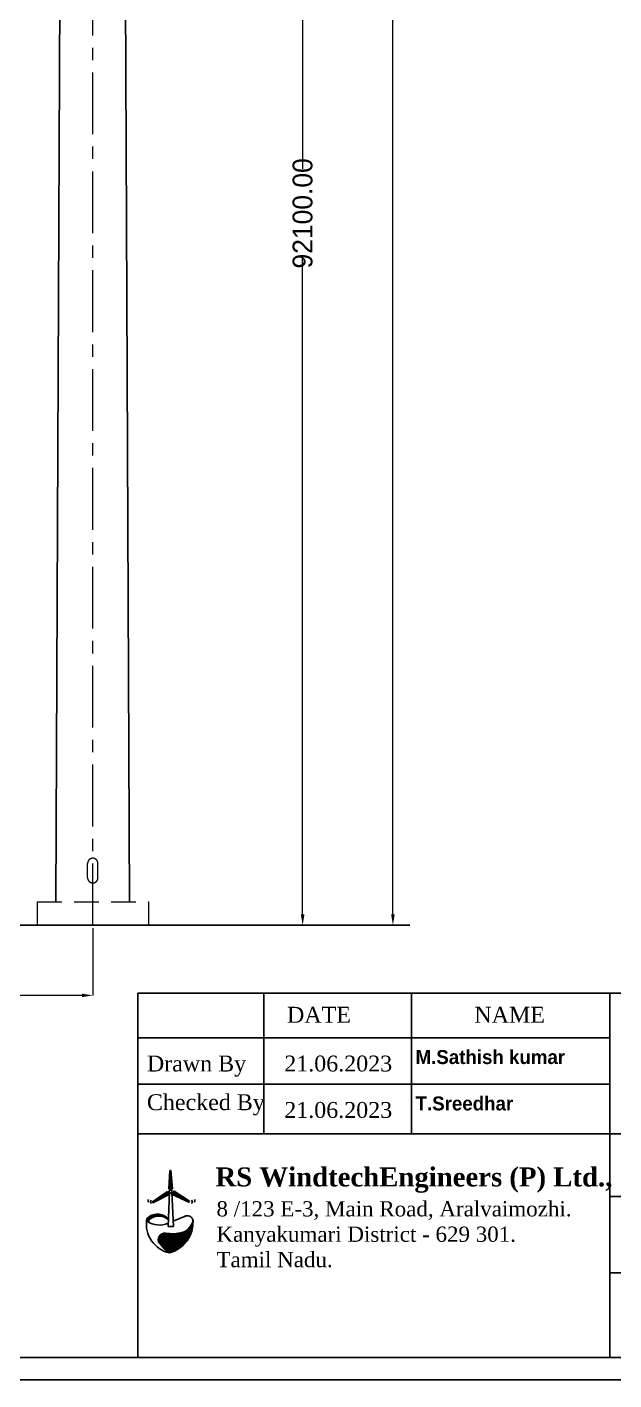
# Model space of a CAD drawing. Header units: millimetres. Extents: x 231823 to 465764730, y -4950 to 144085.
# Drawn here: x 715804 to 745480, y 1616 to 70034 of the extents above; entities that cross this region are included whole.
import ezdxf

# ---------------------------------------------------------------- set-up
doc = ezdxf.new("R2010")
doc.units = ezdxf.units.MM
doc.linetypes.add('CENTER', pattern=[2, 1.25, -0.25, 0.25, -0.25])
doc.linetypes.add('HIDDEN', pattern=[0.375, 0.25, -0.125])
doc.styles.add('style1', font='aehalf.shx')
doc.dimstyles.get("Standard").update_dxf_attribs({"dimtxt": 1000, "dimasz": 550, "dimexe": 0.18, "dimexo": 150, "dimgap": 0.09, "dimtad": 0, "dimzin": 0, "dimdsep": 46, "dimtxsty": 'style1', "dimcen": 0.09, "dimclrd": 7, "dimclre": 7, "dimadec": 0, "dimazin": 0, "dimtfac": 1, "dimtofl": 0, "dimtmove": 0, "dimatfit": 3, "dimfxl": 1, "dimtolj": 1, "dimtzin": 0, "dimlwd": 5, "dimlwe": 5, "dimarcsym": 0})
pattern_1 = [(45, (722589.0883, 10943.649), (-1.9998617, 1.9998617), [])]

# ---------------------------------------------------------------- blocks, each defined once
blk = doc.blocks.new('*D42')
at = {"color": 7, "linetype": 'ByBlock', "lineweight": 5, "ltscale": 50, "transparency": 16777216}
for p, q in [((720013, 116712), (729740, 116712)), ((729740, 116162), (729740, 62847)), ((729740, 25162), (729740, 58376)), ((720072, 24612), (729740, 24612))]:
    blk.add_line(p, q, dxfattribs=at)
at = {"color": 7, "linetype": 'ByBlock', "ltscale": 50, "transparency": 16777216}
for points in [[(729649, 116162), (729832, 116162), (729740, 116712)], [(729649, 25162), (729832, 25162), (729740, 24612)]]:
    blk.add_solid(points, dxfattribs=at)
at = {"layer": 'Defpoints', "color": 0, "linetype": 'ByBlock', "ltscale": 50, "transparency": 16777216}
for p in [(719863, 116712), (719922, 24612), (729740, 24612)]:
    blk.add_point(p, dxfattribs=at)
at = {"color": 0, "linetype": 'ByBlock', "ltscale": 50, "transparency": 16777216, "insert": (729740, 60612), "char_height": 1000, "attachment_point": 5, "rotation": 90, "style": 'style1'}
blk.add_mtext('\\A1;92100.00', dxfattribs=at)
blk = doc.blocks.new('*D39')
at = {"color": 7, "linetype": 'ByBlock', "lineweight": 5, "ltscale": 50, "transparency": 16777216}
for p, q in [((697127, 24462), (697127, 21064)), ((719127, 24462), (719127, 21064)), ((697677, 21064), (699588, 21064)), ((718577, 21064), (704059, 21064))]:
    blk.add_line(p, q, dxfattribs=at)
at = {"color": 7, "linetype": 'ByBlock', "ltscale": 50, "transparency": 16777216}
for points in [[(697677, 21155), (697677, 20972), (697127, 21064)], [(718577, 21155), (718577, 20972), (719127, 21064)]]:
    blk.add_solid(points, dxfattribs=at)
at = {"layer": 'Defpoints', "color": 0, "linetype": 'ByBlock', "ltscale": 50, "transparency": 16777216}
for p in [(697127, 24612), (719127, 24612), (719127, 21064)]:
    blk.add_point(p, dxfattribs=at)
at = {"color": 0, "linetype": 'ByBlock', "ltscale": 50, "transparency": 16777216, "insert": (701824, 21064), "char_height": 1000, "attachment_point": 5, "style": 'style1'}
blk.add_mtext('\\A1;22000.00', dxfattribs=at)
blk = doc.blocks.new('*D43')
at = {"color": 7, "linetype": 'ByBlock', "lineweight": 5, "ltscale": 50, "transparency": 16777216}
for start, end in [(50.75056, 85.30582), (2.90398, 37.45924)]:
    blk.add_arc((699622, 24612), 10853, start, end, dxfattribs=at)
at = {"color": 7, "linetype": 'ByBlock', "ltscale": 50, "transparency": 16777216}
for points in [[(700505, 35336), (700515, 35519), (699961, 35459)], [(710552, 25164), (710369, 25159), (710475, 24612)]]:
    blk.add_solid(points, dxfattribs=at)
at = {"layer": 'Defpoints', "color": 0, "linetype": 'ByBlock', "ltscale": 50, "transparency": 16777216}
for p in [(701412, 81900), (699950, 35095), (709077, 29940), (684960, 24612), (735159, 24612)]:
    blk.add_point(p, dxfattribs=at)
at = {"color": 0, "linetype": 'ByBlock', "ltscale": 50, "transparency": 16777216, "insert": (707415, 32165), "char_height": 1000, "attachment_point": 5, "rotation": 314.1049, "style": 'style1'}
blk.add_mtext('\\A1;88.2°', dxfattribs=at)
blk = doc.blocks.new('*D41')
at = {"color": 7, "linetype": 'ByBlock', "lineweight": 5, "ltscale": 50, "transparency": 16777216}
for p, q in [((719079, 129754), (734304, 129754)), ((734304, 129204), (734304, 79634)), ((734304, 25162), (734304, 74732)), ((723840, 24612), (734304, 24612))]:
    blk.add_line(p, q, dxfattribs=at)
at = {"color": 7, "linetype": 'ByBlock', "ltscale": 50, "transparency": 16777216}
for points in [[(734212, 129204), (734396, 129204), (734304, 129754)], [(734212, 25162), (734396, 25162), (734304, 24612)]]:
    blk.add_solid(points, dxfattribs=at)
at = {"layer": 'Defpoints', "color": 0, "linetype": 'ByBlock', "ltscale": 50, "transparency": 16777216}
for p in [(718929, 129754), (723690, 24612), (734304, 24612)]:
    blk.add_point(p, dxfattribs=at)
at = {"color": 0, "linetype": 'ByBlock', "ltscale": 50, "transparency": 16777216, "insert": (734304, 77183), "char_height": 1000, "attachment_point": 5, "rotation": 90, "style": 'style1'}
blk.add_mtext('\\A1;105141.95', dxfattribs=at)

msp = doc.modelspace()

# ---------------------------------------------------------------- hatches: boundary and pattern name
h = msp.add_hatch()
h.set_pattern_fill('ANSI31', scale=22.625852, angle=91.15559639, style=0)
h.set_pattern_definition([(136.1556, (723276.0816, 10672.1842), (-1.9591225, -2.0397873), [])])
h.paths.add_polyline_path([(722971.721, 11284.85), (723062.74, 11286.686), (723044.109, 12210.29), (723015.413, 12209.711)])
h.paths.add_polyline_path([(723062.74, 11286.686), (723153.759, 11288.522), (723072.806, 12210.869), (723044.109, 12210.29)])
h = msp.add_hatch()
h.set_pattern_fill('ANSI31', scale=22.625852, angle=-148.84440361, style=0)
h.set_pattern_definition([(256.1556, (723369.454, 11563.0155), (2.746069, -0.676756), [])])
h.paths.add_polyline_path([(722991.05, 10993.098), (722943.951, 11071.005), (722153.402, 10593.069), (722168.251, 10568.506)])
h.paths.add_polyline_path([(722943.951, 11071.005), (722896.851, 11148.912), (722138.552, 10617.631), (722153.402, 10593.069)])
h = msp.add_hatch()
h.set_pattern_fill('ANSI31', scale=22.625852, angle=-28.84440361, style=0)
h.set_pattern_definition([(16.1556, (722551.2853, 11198.4628), (-0.7869464, 2.7165435), [])])
h.paths.add_polyline_path([(723234.05, 11155.714), (723190.13, 11075.971), (723999.31, 10630.304), (724013.157, 10655.445)])
h.paths.add_polyline_path([(723190.13, 11075.971), (723146.211, 10996.228), (723985.463, 10605.163), (723999.31, 10630.304)])
h = msp.add_hatch()
h.set_pattern_fill('ANSI31', scale=22.625852, style=0)
h.set_pattern_definition(pattern_1)
h.paths.add_polyline_path([(722944.605, 9725.9), (722946.052, 9762.007, 0.43089534), (721868.509, 9770.56, 0.406525633), (721881.801, 9637.121, 0.031837404), (722005.784, 9565.962, -0.390014539), (722006.143, 9741.345, -0.361718555)])
h = msp.add_hatch()
h.set_pattern_fill('ANSI31', scale=22.625852, style=0)
h.set_pattern_definition(pattern_1)
h.paths.add_polyline_path([(722814.665, 9038.583, 0.596839837), (722474.841, 8558.349, 0.149261408), (722998.662, 8040.557, 0.360443889), (724195.054, 9691.055, -0.274693107), (723649.237, 9069.595, -0.101464161)])

# ---------------------------------------------------------------- linework, layer by layer
for p, q in [((717664.538, 114721.183), (717262.036, 25788.729)), ((720588.837, 114721.142), (720991.34, 25788.729))]:
    msp.add_line(p, q)
at = {"color": 7, "linetype": 'CENTER', "lineweight": 5, "ltscale": 2500}
msp.add_line((719126.688, 24611.623), (719126.688, 87621.153), dxfattribs=at)
at = {"color": 7, "linetype": 'HIDDEN', "lineweight": 5, "ltscale": 5000}
for p, q in [((718864.825, 27012.404), (718864.825, 27736.768)), ((719388.551, 27012.404), (719388.551, 27736.768)), ((716310.403, 25788.729), (721942.972, 25788.729)), ((716310.403, 25788.729), (716310.403, 24611.623)), ((721942.972, 25788.729), (721942.972, 24611.623))]:
    msp.add_line(p, q, dxfattribs=at)
at = {"color": 7, "ltscale": 50}
for p, q in [((684960.279, 24611.623), (735159.243, 24611.623)), ((716826.688, 24611.623), (721426.688, 24611.623))]:
    msp.add_line(p, q, dxfattribs=at)
at = {"color": 0, "ltscale": 2}
for p, q in [((780428.751, 21179.239), (721407.807, 21179.239)), ((727769.117, 14056.112), (727769.117, 21179.239)), ((735236.855, 14056.112), (735236.855, 21179.239)), ((745276.22, 2743.249), (745276.22, 21179.239)), ((721407.807, 18916.629), (745276.22, 18916.629)), ((721407.807, 16570.341), (745276.22, 16570.341)), ((721407.807, 14056.112), (780428.751, 14056.112)), ((745276.22, 10891.15), (780428.751, 10891.15)), ((745276.22, 7033.456), (780428.751, 7033.456))]:
    msp.add_line(p, q, dxfattribs=at)
at = {"color": 7}
for p, q in [((722971.721, 11284.85), (723015.413, 12209.711)), ((723064.08, 11220.263), (723044.109, 12210.29)), ((723153.759, 11288.522), (723072.806, 12210.869)), ((722896.851, 11148.912), (722138.552, 10617.631)), ((723000.805, 11105.377), (722153.402, 10593.069)), ((722991.05, 10993.098), (722168.251, 10568.506)), ((722991.05, 10993.098), (722896.851, 11148.912)), ((722930.78, 9381.023), (722999.96, 11106.81)), ((722971.721, 11284.85), (723153.759, 11288.522)), ((723200.434, 9381.023), (723131.254, 11106.81)), ((723131.936, 11108.022), (723999.31, 10630.304)), ((723234.05, 11155.714), (723146.211, 10996.228)), ((723146.211, 10996.228), (723985.463, 10605.163)), ((723234.05, 11155.714), (724013.157, 10655.445)), ((724013.157, 10655.445), (723985.463, 10605.163)), ((723189.599, 9651.313), (723769.631, 9885.648)), ((722930.78, 9381.023), (723200.434, 9381.023))]:
    msp.add_line(p, q, dxfattribs=at)
at = {"color": 7, "ltscale": 50}
for points in [[(587601.03, 1615.561), (781556.439, 1615.561), (781556.439, 139416.414), (587601.03, 139416.414)], [(588728.718, 2743.249), (780428.751, 2743.249), (780428.751, 138288.727), (588728.718, 138288.727)]]:
    msp.add_lwpolyline(points, close=True, dxfattribs=at)
at = {"color": 0}
msp.add_lwpolyline([(780428.751, 21179.239), (780428.751, 2743.249), (721407.807, 2743.249), (721407.807, 21179.239)], dxfattribs=at)
at = {"color": 7}
msp.add_circle((723065.607, 11144.554), 75.724, dxfattribs=at)
at = {"color": 7, "linetype": 'HIDDEN', "lineweight": 5, "ltscale": 5000}
for centre, start, end in [((719126.688, 27736.768), 0, 180), ((719126.688, 27012.404), 180, 0)]:
    msp.add_arc(centre, 261.863, start, end, dxfattribs=at)
at = {"color": 7}
for centre, radius, start, end in [((722022.1, 10675.387), 96.095, 141.44225217, 229.93426212), ((722179.73, 10618.183), 129.522, 137.26958798, 222.49561459), ((724029.93, 10618.183), 129.522, 317.50438541, 42.73041202), ((724187.56, 10675.387), 96.095, 310.06573788, 38.55774783), ((723343.608, 9510.054), 1509.439, 172.36259773, 256.78971018), ((722403.24, 9257.184), 741.277, 42.92327798, 136.16721736), ((722501.991, 10574.119), 1123.655, 236.49979646, 292.78079678), ((722466.096, 9169.874), 733.577, 49.28511707, 128.82910689), ((722600.819, 9587.802), 1597.575, 284.42008567, 3.70563838), ((723399.229, 9839.593), 809.569, 287.98796306, 349.42757323), ((723905.046, 9619.365), 298.738, 13.88512872, 116.9550457), ((722774.255, 8706.828), 334.207, 83.05505104, 211.75339104), ((723156.328, 11089.241), 2078.926, 260.54077556, 283.71533825)]:
    msp.add_arc(centre, radius, start, end, dxfattribs=at)

# ---------------------------------------------------------------- texts
at = {"color": 0, "attachment_point": 1}
for s, insert, char_height, width in [('{\\fTimes New Roman|b0|i0|c0|p18;DATE}', (728948.903, 20484.989), 802.97556, 654376.61055), ('{\\fTimes New Roman|b0|i0|c0|p18;NAME}', (738421.295, 20484.989), 802.97556, 654376.61055), ('{\\fTimes New Roman|b0|i0|c0|p18;Drawn By}', (721863.301, 18017.596), 802.97556, 654376.61055), ('{\\fTimes New Roman|b0|i0|c0|p18;21.06.2023}', (728809.237, 18017.596), 802.97556, 654376.61055), ('{\\fBradley Hand ITC|b1|i0|c0|p66;M.Sathish kumar}', (735449.489, 18297.908), 706.6185, 575851.41728), ('{\\fTimes New Roman|b0|i0|c0|p18;Checked By}', (721863.301, 16062.259), 802.97556, 654376.61055), ('{\\fBradley Hand ITC|b1|i0|c0|p66;T.Sreedhar}', (735449.489, 15951.621), 706.6185, 575851.41728), ('{\\fTimes New Roman|b0|i0|c0|p18;21.06.2023}', (728809.237, 15671.309), 802.97556, 654376.61055), ('{\\fTimes New Roman|b1|i0|c0|p18;RS WindtechEngineers (P) Ltd.,}', (725331.935, 12363.671), 962.37306, 784275.94482), ('\\A1;{\\fTimes New Roman|b0|i0|c0|p18;8 /123 E-3, Main Road, Aralvaimozhi.\\PKanyakumari District - 629 301.\\PTamil Nadu.}', (725380.759, 10654.778), 769.89845, 627420.75585)]:
    msp.add_mtext(s, dxfattribs=dict(at, insert=insert, char_height=char_height, width=width))

# ---------------------------------------------------------------- dimensions: what is measured, and where the dimension line sits
at = {"color": 7, "linetype": 'ByBlock', "ltscale": 50}
dim = msp.add_linear_dim(base=(734303.879, 24611.623), p1=(718928.605, 129753.57), p2=(723689.54, 24611.623), angle=90, dimstyle='Standard', dxfattribs=at)
dim.commit()
dim.dimension.update_dxf_attribs({"geometry": '*D41', "text_midpoint": (734303.879, 77182.596)})
dim = msp.add_linear_dim(base=(729740.293, 24611.623), p1=(719862.608, 116711.623), p2=(719922.137, 24611.623), angle=90, dimstyle='Standard', dxfattribs=at)
dim.commit()
dim.dimension.update_dxf_attribs({"geometry": '*D42', "text_midpoint": (729740.293, 60611.623), "dimtype": 160})
dim = msp.add_angular_dim_2l(base=(709076.637, 29939.806), line1=((684960.279, 24611.623), (735159.243, 24611.623)), line2=((699949.562, 35095.262), (701412.436, 81899.64)), dimstyle='Standard', override={"dimadec": 1}, dxfattribs=at)
dim.commit()
dim.dimension.update_dxf_attribs({"geometry": '*D43', "text_midpoint": (707414.878, 32164.84)})
dim = msp.add_linear_dim(base=(719126.688, 21063.751), p1=(697126.688, 24611.623), p2=(719126.688, 24611.623), dimstyle='Standard', dxfattribs=at)
dim.commit()
dim.dimension.update_dxf_attribs({"geometry": '*D39', "text_midpoint": (701823.813, 21063.751), "dimtype": 160})

doc.saveas('drawing.dxf')
